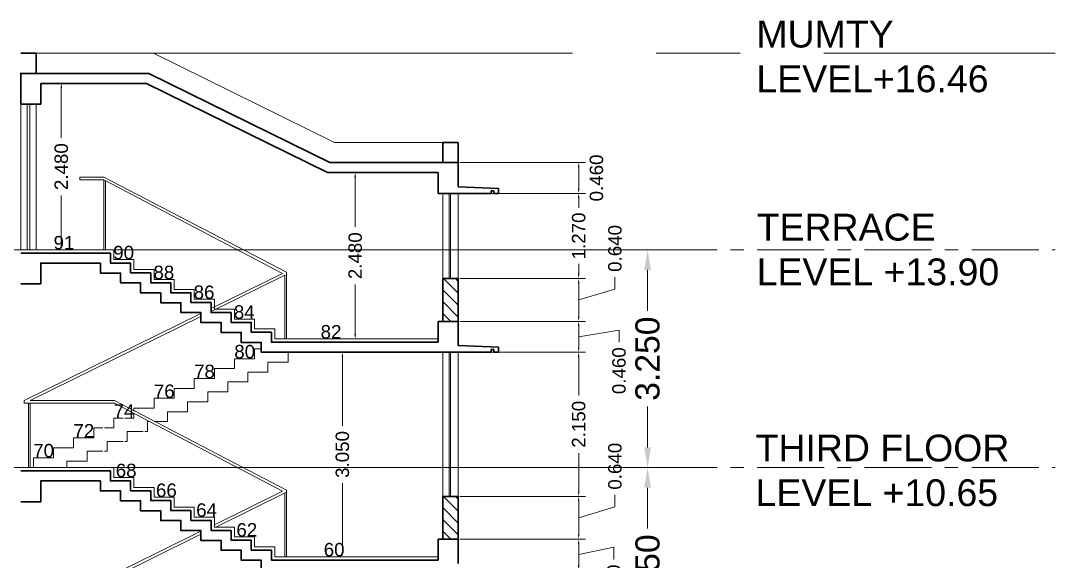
# Model space of a CAD drawing. Header units: millimetres. Extents: x 1898 to 3725, y 783 to 1532.
# Drawn here: x 2541.72 to 2557.16, y 928.5 to 936.56 of the extents above; entities that cross this region are included whole.
import ezdxf

# ---------------------------------------------------------------- set-up
doc = ezdxf.new("R2010")
doc.units = ezdxf.units.MM
doc.linetypes.add('CENTER', pattern=[2, 1.25, -0.25, 0.25, -0.25])
doc.layers.get('Defpoints').update_dxf_attribs({"lineweight": 15})
for name, color, linetype, lineweight in [('DIM', 6, 'Continuous', 18), ('Door', 54, 'Continuous', 18), ('ELEV.1', 7, 'Continuous', 20), ('flooring', 1, 'Continuous', 18), ('GRID', 134, 'CENTER', 18), ('Hatch', 43, 'Continuous', 13), ('Railing', 23, 'Continuous', 13), ('rcc', 5, 'Continuous', 30), ('STAIRS', 10, 'Continuous', 18), ('TEXT', 7, 'Continuous', 15), ('Wall', 7, 'Continuous', 30), ('Window', 150, 'Continuous', 15), ('Window-Wall', 7, 'Continuous', 18)]:
    doc.layers.add(name, color=color, linetype=linetype, lineweight=lineweight)
doc.styles.add('DIM', font='arial.ttf', dxfattribs={"height": 0.5})
doc.styles.get("Standard").update_dxf_attribs({"font": 'arial.ttf', "height": 0.2})
doc.styles.add('Tabrej', font='arial.ttf')
doc.dimstyles.new('DIMEN', dxfattribs={"dimtxt": 0.3, "dimasz": 0.25, "dimexe": 0.18, "dimexo": 0.0625, "dimgap": 0.09, "dimtad": 0, "dimdec": 3, "dimzin": 0, "dimdsep": 46, "dimtxsty": 'Tabrej', "dimcen": 0, "dimclrd": 256, "dimclre": 256, "dimclrt": 7, "dimadec": 0, "dimazin": 0, "dimtfac": 1, "dimtdec": 3, "dimtofl": 0, "dimtmove": 0, "dimatfit": 1, "dimfxl": 0, "dimtolj": 1, "dimtzin": 0, "dimlwd": -1, "dimlwe": -1, "dimarcsym": 0})
doc.dimstyles.get("Standard").update_dxf_attribs({"dimtxt": 0.2, "dimasz": 0.07, "dimexe": 0.1, "dimexo": 0.02, "dimgap": 0.09, "dimtad": 0, "dimdec": 3, "dimzin": 0, "dimdsep": 46, "dimtxsty": 'Standard', "dimcen": 0.09, "dimclrd": 3, "dimclre": 3, "dimclrt": 7, "dimadec": 0, "dimazin": 0, "dimtfac": 1, "dimtdec": 3, "dimtofl": 0, "dimtmove": 0, "dimatfit": 3, "dimfxl": 0, "dimtolj": 1, "dimtzin": 0, "dimlwd": -1, "dimlwe": -1, "dimarcsym": 0})

# ---------------------------------------------------------------- blocks, each defined once
blk = doc.blocks.new('*D224')
at = {"layer": 'Defpoints', "color": 0, "lineweight": 15, "transparency": 16777216}
for p in [(2548.248, 928.828), (2550.044, 928.828), (2548.248, 928.368)]:
    blk.add_point(p, dxfattribs=at)
at = {"layer": 'DIM', "color": 3, "transparency": 16777216}
for p, q in [((2548.268, 928.828), (2550.144, 928.828)), ((2550.044, 928.438), (2550.044, 928.758)), ((2550.044, 928.598), (2550.566, 928.708)), ((2550.566, 928.708), (2550.566, 928.528)), ((2548.268, 928.368), (2550.144, 928.368))]:
    blk.add_line(p, q, dxfattribs=at)
at = {"layer": 'DIM', "color": 3, "lineweight": 15, "transparency": 16777216}
for points in [[(2550.032, 928.758), (2550.055, 928.758), (2550.044, 928.828)], [(2550.032, 928.438), (2550.055, 928.438), (2550.044, 928.368)]]:
    blk.add_solid(points, dxfattribs=at)
at = {"layer": 'DIM', "color": 7, "transparency": 16777216, "insert": (2550.566, 928.101), "char_height": 0.2, "attachment_point": 5, "rotation": 90}
blk.add_mtext('\\A1;0.460', dxfattribs=at)
blk = doc.blocks.new('*D225')
at = {"layer": 'Defpoints', "color": 0, "lineweight": 15, "transparency": 16777216}
for p in [(2548.248, 929.468), (2550.044, 929.468), (2548.248, 928.828)]:
    blk.add_point(p, dxfattribs=at)
at = {"layer": 'DIM', "color": 3, "transparency": 16777216}
for p, q in [((2548.268, 929.468), (2550.144, 929.468)), ((2550.044, 928.898), (2550.044, 929.398)), ((2550.585, 929.31), (2550.585, 929.49)), ((2550.044, 929.148), (2550.585, 929.31)), ((2548.268, 928.828), (2550.144, 928.828))]:
    blk.add_line(p, q, dxfattribs=at)
at = {"layer": 'DIM', "color": 3, "lineweight": 15, "transparency": 16777216}
for points in [[(2550.032, 929.398), (2550.055, 929.398), (2550.044, 929.468)], [(2550.032, 928.898), (2550.055, 928.898), (2550.044, 928.828)]]:
    blk.add_solid(points, dxfattribs=at)
at = {"layer": 'DIM', "color": 7, "transparency": 16777216, "insert": (2550.585, 929.917), "char_height": 0.2, "attachment_point": 5, "rotation": 90}
blk.add_mtext('\\A1;0.640', dxfattribs=at)
blk = doc.blocks.new('*D226')
at = {"layer": 'Defpoints', "color": 0, "lineweight": 15, "transparency": 16777216}
for p in [(2548.248, 931.618), (2550.044, 931.618), (2548.248, 929.468)]:
    blk.add_point(p, dxfattribs=at)
at = {"layer": 'DIM', "color": 3, "transparency": 16777216}
for p, q in [((2548.268, 931.618), (2550.144, 931.618)), ((2550.044, 931.548), (2550.044, 930.971)), ((2550.044, 929.538), (2550.044, 930.114)), ((2548.268, 929.468), (2550.144, 929.468))]:
    blk.add_line(p, q, dxfattribs=at)
at = {"layer": 'DIM', "color": 3, "lineweight": 15, "transparency": 16777216}
for points in [[(2550.032, 931.548), (2550.055, 931.548), (2550.044, 931.618)], [(2550.032, 929.538), (2550.055, 929.538), (2550.044, 929.468)]]:
    blk.add_solid(points, dxfattribs=at)
at = {"layer": 'DIM', "color": 7, "transparency": 16777216, "insert": (2550.044, 930.543), "char_height": 0.2, "attachment_point": 5, "rotation": 90}
blk.add_mtext('\\A1;2.150', dxfattribs=at)
blk = doc.blocks.new('*D227')
at = {"layer": 'Defpoints', "color": 0, "lineweight": 15, "transparency": 16777216}
for p in [(2548.248, 932.078), (2550.044, 932.078), (2548.248, 931.618)]:
    blk.add_point(p, dxfattribs=at)
at = {"layer": 'DIM', "color": 3, "transparency": 16777216}
for p, q in [((2548.268, 932.078), (2550.144, 932.078)), ((2550.044, 931.688), (2550.044, 932.008)), ((2550.044, 931.848), (2550.646, 931.949)), ((2550.646, 931.949), (2550.646, 931.769)), ((2548.268, 931.618), (2550.144, 931.618))]:
    blk.add_line(p, q, dxfattribs=at)
at = {"layer": 'DIM', "color": 3, "lineweight": 15, "transparency": 16777216}
for points in [[(2550.032, 932.008), (2550.055, 932.008), (2550.044, 932.078)], [(2550.032, 931.688), (2550.055, 931.688), (2550.044, 931.618)]]:
    blk.add_solid(points, dxfattribs=at)
at = {"layer": 'DIM', "color": 7, "transparency": 16777216, "insert": (2550.646, 931.342), "char_height": 0.2, "attachment_point": 5, "rotation": 90}
blk.add_mtext('\\A1;0.460', dxfattribs=at)
blk = doc.blocks.new('*D228')
at = {"layer": 'Defpoints', "color": 0, "lineweight": 15, "transparency": 16777216}
for p in [(2548.248, 932.718), (2550.044, 932.718), (2548.248, 932.078)]:
    blk.add_point(p, dxfattribs=at)
at = {"layer": 'DIM', "color": 3, "transparency": 16777216}
for p, q in [((2548.268, 932.718), (2550.144, 932.718)), ((2550.044, 932.148), (2550.044, 932.648)), ((2550.585, 932.56), (2550.585, 932.74)), ((2550.044, 932.398), (2550.585, 932.56)), ((2548.268, 932.078), (2550.144, 932.078))]:
    blk.add_line(p, q, dxfattribs=at)
at = {"layer": 'DIM', "color": 3, "lineweight": 15, "transparency": 16777216}
for points in [[(2550.032, 932.648), (2550.055, 932.648), (2550.044, 932.718)], [(2550.032, 932.148), (2550.055, 932.148), (2550.044, 932.078)]]:
    blk.add_solid(points, dxfattribs=at)
at = {"layer": 'DIM', "color": 7, "transparency": 16777216, "insert": (2550.585, 933.167), "char_height": 0.2, "attachment_point": 5, "rotation": 90}
blk.add_mtext('\\A1;0.640', dxfattribs=at)
blk = doc.blocks.new('*D229')
at = {"layer": 'Defpoints', "color": 0, "lineweight": 15, "transparency": 16777216}
for p in [(2548.243, 933.988), (2550.044, 933.988), (2548.248, 932.718)]:
    blk.add_point(p, dxfattribs=at)
at = {"layer": 'DIM', "color": 3, "transparency": 16777216}
for p, q in [((2548.263, 933.988), (2550.144, 933.988)), ((2550.044, 933.918), (2550.044, 933.77)), ((2550.044, 932.788), (2550.044, 932.935)), ((2548.268, 932.718), (2550.144, 932.718))]:
    blk.add_line(p, q, dxfattribs=at)
at = {"layer": 'DIM', "color": 3, "lineweight": 15, "transparency": 16777216}
for points in [[(2550.032, 933.918), (2550.055, 933.918), (2550.044, 933.988)], [(2550.032, 932.788), (2550.055, 932.788), (2550.044, 932.718)]]:
    blk.add_solid(points, dxfattribs=at)
at = {"layer": 'DIM', "color": 7, "transparency": 16777216, "insert": (2550.044, 933.353), "char_height": 0.2, "attachment_point": 5, "rotation": 90}
blk.add_mtext('\\A1;1.270', dxfattribs=at)
blk = doc.blocks.new('*D230')
at = {"layer": 'Defpoints', "color": 0, "lineweight": 15, "transparency": 16777216}
for p in [(2548.248, 934.448), (2550.044, 934.448), (2548.243, 933.988)]:
    blk.add_point(p, dxfattribs=at)
at = {"layer": 'DIM', "color": 3, "transparency": 16777216}
for p, q in [((2548.268, 934.448), (2550.144, 934.448)), ((2550.044, 934.058), (2550.044, 934.378)), ((2548.263, 933.988), (2550.144, 933.988))]:
    blk.add_line(p, q, dxfattribs=at)
at = {"layer": 'DIM', "color": 3, "lineweight": 15, "transparency": 16777216}
for points in [[(2550.032, 934.378), (2550.055, 934.378), (2550.044, 934.448)], [(2550.032, 934.058), (2550.055, 934.058), (2550.044, 933.988)]]:
    blk.add_solid(points, dxfattribs=at)
at = {"layer": 'DIM', "color": 7, "transparency": 16777216, "insert": (2550.309, 934.218), "char_height": 0.2, "attachment_point": 5, "rotation": 90}
blk.add_mtext('\\A1;0.460', dxfattribs=at)
blk = doc.blocks.new('*D235')
at = {"layer": 'Defpoints', "color": 0, "lineweight": 15, "transparency": 16777216}
for p in [(2546.943, 934.298), (2546.709, 931.818), (2546.943, 931.818)]:
    blk.add_point(p, dxfattribs=at)
at = {"layer": 'DIM', "color": 3, "transparency": 16777216}
for p, q in [((2546.923, 934.298), (2546.609, 934.298)), ((2546.709, 934.228), (2546.709, 933.487)), ((2546.709, 931.888), (2546.709, 932.629)), ((2546.923, 931.818), (2546.609, 931.818))]:
    blk.add_line(p, q, dxfattribs=at)
at = {"layer": 'DIM', "color": 3, "lineweight": 15, "transparency": 16777216}
for points in [[(2546.697, 934.228), (2546.721, 934.228), (2546.709, 934.298)], [(2546.697, 931.888), (2546.721, 931.888), (2546.709, 931.818)]]:
    blk.add_solid(points, dxfattribs=at)
at = {"layer": 'DIM', "color": 7, "transparency": 16777216, "insert": (2546.709, 933.058), "char_height": 0.2, "attachment_point": 5, "rotation": 90}
blk.add_mtext('\\A1;2.480', dxfattribs=at)
blk = doc.blocks.new('*D236')
at = {"layer": 'Defpoints', "color": 0, "lineweight": 15, "transparency": 16777216}
for p in [(2542.324, 935.628), (2542.446, 935.628), (2542.446, 933.147)]:
    blk.add_point(p, dxfattribs=at)
at = {"layer": 'DIM', "color": 3, "transparency": 16777216}
for p, q in [((2542.426, 935.628), (2542.224, 935.628)), ((2542.324, 935.558), (2542.324, 934.816)), ((2542.324, 933.217), (2542.324, 933.958)), ((2542.426, 933.147), (2542.224, 933.147))]:
    blk.add_line(p, q, dxfattribs=at)
at = {"layer": 'DIM', "color": 3, "lineweight": 15, "transparency": 16777216}
for points in [[(2542.312, 935.558), (2542.336, 935.558), (2542.324, 935.628)], [(2542.312, 933.217), (2542.336, 933.217), (2542.324, 933.147)]]:
    blk.add_solid(points, dxfattribs=at)
at = {"layer": 'DIM', "color": 7, "transparency": 16777216, "insert": (2542.324, 934.387), "char_height": 0.2, "attachment_point": 5, "rotation": 90}
blk.add_mtext('\\A1;2.480', dxfattribs=at)
blk = doc.blocks.new('*D237')
at = {"layer": 'Defpoints', "color": 0, "lineweight": 15, "transparency": 16777216}
for p in [(2546.761, 931.618), (2546.518, 928.568), (2546.761, 928.568)]:
    blk.add_point(p, dxfattribs=at)
at = {"layer": 'DIM', "color": 3, "transparency": 16777216}
for p, q in [((2546.741, 931.618), (2546.418, 931.618)), ((2546.518, 931.548), (2546.518, 930.52)), ((2546.518, 928.638), (2546.518, 929.665)), ((2546.741, 928.568), (2546.418, 928.568))]:
    blk.add_line(p, q, dxfattribs=at)
at = {"layer": 'DIM', "color": 3, "lineweight": 15, "transparency": 16777216}
for points in [[(2546.507, 931.548), (2546.53, 931.548), (2546.518, 931.618)], [(2546.507, 928.638), (2546.53, 928.638), (2546.518, 928.568)]]:
    blk.add_solid(points, dxfattribs=at)
at = {"layer": 'DIM', "color": 7, "transparency": 16777216, "insert": (2546.518, 930.093), "char_height": 0.2, "attachment_point": 5, "rotation": 90}
blk.add_mtext('\\A1;3.050', dxfattribs=at)
blk = doc.blocks.new('*D300')
at = {"layer": 'Defpoints', "color": 0, "lineweight": 15, "transparency": 16777216}
for p in [(2543.108, 929.897), (2551.072, 929.897), (2543.108, 926.647)]:
    blk.add_point(p, dxfattribs=at)
at = {"layer": 'DIM', "transparency": 16777216}
for p, q in [((2543.183, 929.897), (2551.288, 929.897)), ((2551.072, 929.597), (2551.072, 928.987)), ((2551.072, 926.947), (2551.072, 927.557)), ((2543.183, 926.647), (2551.288, 926.647))]:
    blk.add_line(p, q, dxfattribs=at)
at = {"layer": 'DIM', "lineweight": 15, "transparency": 16777216}
for points in [[(2551.022, 929.597), (2551.122, 929.597), (2551.072, 929.897)], [(2551.022, 926.947), (2551.122, 926.947), (2551.072, 926.647)]]:
    blk.add_solid(points, dxfattribs=at)
at = {"layer": 'DIM', "color": 7, "transparency": 16777216, "insert": (2551.072, 928.272), "char_height": 0.36, "attachment_point": 5, "rotation": 90, "style": 'Tabrej'}
blk.add_mtext('\\A1;3.250', dxfattribs=at)
blk = doc.blocks.new('*D301')
at = {"layer": 'Defpoints', "color": 0, "lineweight": 15, "transparency": 16777216}
for p in [(2543.108, 933.147), (2551.072, 933.147), (2543.108, 929.897)]:
    blk.add_point(p, dxfattribs=at)
at = {"layer": 'DIM', "transparency": 16777216}
for p, q in [((2543.183, 933.147), (2551.288, 933.147)), ((2551.072, 932.847), (2551.072, 932.237)), ((2551.072, 930.197), (2551.072, 930.807)), ((2543.183, 929.897), (2551.288, 929.897))]:
    blk.add_line(p, q, dxfattribs=at)
at = {"layer": 'DIM', "lineweight": 15, "transparency": 16777216}
for points in [[(2551.022, 932.847), (2551.122, 932.847), (2551.072, 933.147)], [(2551.022, 930.197), (2551.122, 930.197), (2551.072, 929.897)]]:
    blk.add_solid(points, dxfattribs=at)
at = {"layer": 'DIM', "color": 7, "transparency": 16777216, "insert": (2551.072, 931.522), "char_height": 0.36, "attachment_point": 5, "rotation": 90, "style": 'Tabrej'}
blk.add_mtext('\\A1;3.250', dxfattribs=at)

msp = doc.modelspace()

# ---------------------------------------------------------------- hatches: boundary and pattern name
at = {"layer": 'Hatch', "ltscale": 0.05}
h = msp.add_hatch(dxfattribs=at)
h.set_pattern_fill('ANSI31', color=256)
h.set_pattern_definition([(135, (8349.57884, 1393.30318), (0.0883883476, 0.0883883476), [])])
h.paths.add_polyline_path([(2548.0176, 932.0775), (2548.2476, 932.0775), (2548.2476, 932.7175), (2548.0176, 932.7175)])
h = msp.add_hatch(dxfattribs=at)
h.set_pattern_fill('ANSI31', color=256)
h.set_pattern_definition([(135, (8349.57884, 1390.05318), (0.0883883476, 0.0883883476), [])])
h.paths.add_polyline_path([(2548.0176, 928.8275), (2548.2476, 928.8275), (2548.2476, 929.4675), (2548.0176, 929.4675)])

# ---------------------------------------------------------------- linework, layer by layer
at = {"layer": 'Door', "linetype": 'Continuous', "ltscale": 0.05}
for p, q in [((2541.8127, 935.3175), (2541.8127, 933.1471)), ((2541.8527, 935.3175), (2541.8527, 933.1471))]:
    msp.add_line(p, q, dxfattribs=at)
at = {"layer": 'ELEV.1'}
msp.add_lwpolyline([(2541.9477, 936.0775), (2543.7014, 936.0775), (2546.4014, 934.748), (2548.0176, 934.748)], dxfattribs=at)
at = {"layer": 'flooring'}
for points in [[(2538.0677, 932.9471), (2538.0677, 933.1471), (2543.1076, 933.1471), (2543.1076, 932.9993), (2543.4076, 932.9993), (2543.4076, 932.8516), (2543.7076, 932.8516), (2543.7076, 932.7039), (2544.0076, 932.7039), (2544.0076, 932.5562), (2544.3076, 932.5562), (2544.3076, 932.4084), (2544.6076, 932.4084), (2544.6076, 932.2607), (2544.9076, 932.2607), (2544.9076, 932.113), (2545.2076, 932.113), (2545.2076, 931.9652), (2545.5076, 931.9652), (2545.5076, 931.8175), (2545.8076, 931.8175), (2547.9476, 931.8175)], [(2541.0846, 929.8971), (2543.1076, 929.8971), (2543.1076, 929.7493), (2543.4076, 929.7493), (2543.4076, 929.6016), (2543.7076, 929.6016), (2543.7076, 929.4539), (2544.0076, 929.4539), (2544.0076, 929.3062), (2544.3076, 929.3062), (2544.3076, 929.1584), (2544.6076, 929.1584), (2544.6076, 929.0107), (2544.9076, 929.0107), (2544.9076, 928.863), (2545.2076, 928.863), (2545.2076, 928.7152), (2545.5076, 928.7152), (2545.5076, 928.5675), (2545.8076, 928.5675), (2547.9476, 928.5675)]]:
    msp.add_lwpolyline(points, dxfattribs=at)
at = {"layer": 'GRID', "ltscale": 5}
msp.add_line((2543.7014, 936.0775), (2557.1553, 936.0775), dxfattribs=at)
at = {"layer": 'GRID', "ltscale": 0.8}
for p, q in [((2543.1076, 933.1471), (2557.1553, 933.1471)), ((2543.1076, 929.8971), (2557.1553, 929.8971))]:
    msp.add_line(p, q, dxfattribs=at)
at = {"layer": 'Railing'}
for p, q in [((2542.9566, 934.2318), (2542.5991, 934.2318)), ((2542.5991, 934.1918), (2542.5991, 934.2318)), ((2542.9566, 934.1918), (2542.5991, 934.1918)), ((2542.9566, 934.2318), (2545.6816, 932.8114)), ((2542.9566, 934.1922), (2545.6238, 932.7952)), ((2542.9566, 933.1471), (2542.9566, 934.1922)), ((2542.9816, 933.1471), (2542.9816, 934.1791)), ((2544.5576, 932.2702), (2545.6238, 932.7952)), ((2544.5576, 932.2256), (2545.6566, 932.7668)), ((2545.6566, 931.8175), (2545.6566, 932.7668)), ((2545.6816, 931.8175), (2545.6816, 932.8114)), ((2541.7691, 930.8971), (2544.4076, 932.1963)), ((2541.8596, 930.8971), (2544.4076, 932.1517)), ((2545.3566, 931.7485), (2545.3566, 931.7507)), ((2541.7691, 930.8571), (2541.7691, 930.8971)), ((2543.1191, 930.8971), (2541.8596, 930.8971)), ((2543.1191, 930.8971), (2543.4191, 930.7407)), ((2543.1191, 930.8571), (2541.7691, 930.8571)), ((2541.8357, 929.8971), (2541.8357, 930.8571)), ((2541.8607, 929.8971), (2541.8607, 930.8571)), ((2543.1191, 930.8571), (2545.6238, 929.5452)), ((2543.1191, 930.8571), (2543.4191, 930.6999)), ((2543.4076, 930.7467), (2545.6816, 929.5614)), ((2544.6076, 929.0448), (2545.6238, 929.5452)), ((2544.6289, 929.0107), (2545.6816, 929.5291)), ((2545.6566, 928.5675), (2545.6566, 929.5168)), ((2545.6816, 928.5675), (2545.6816, 929.5614)), ((2541.7691, 927.6471), (2544.4076, 928.9463)), ((2541.8596, 927.6471), (2544.4076, 928.9017))]:
    msp.add_line(p, q, dxfattribs=at)
at = {"layer": 'rcc'}
for p, q in [((2542.0177, 935.3175), (2542.0177, 935.6275)), ((2541.7177, 935.3175), (2542.0177, 935.3175)), ((2548.2476, 934.448), (2548.2476, 934.088)), ((2547.9476, 933.988), (2547.9476, 934.298)), ((2548.7376, 933.988), (2547.9476, 933.988)), ((2548.8476, 934.063), (2548.2476, 934.088)), ((2548.7776, 934.028), (2548.7376, 934.028)), ((2548.7376, 934.028), (2548.7376, 933.988)), ((2548.7776, 933.988), (2548.7776, 934.028)), ((2548.7776, 933.988), (2548.8476, 933.988)), ((2548.8476, 933.988), (2548.8476, 934.063)), ((2541.7177, 932.6371), (2542.0177, 932.6371)), ((2547.9476, 931.7675), (2547.9476, 932.0775)), ((2547.9476, 932.0775), (2548.2476, 932.0775)), ((2548.2476, 932.0775), (2548.2476, 931.7175)), ((2548.8476, 931.6925), (2548.2476, 931.7175)), ((2548.8476, 931.6175), (2548.8476, 931.6925)), ((2548.7776, 931.6575), (2548.7376, 931.6575)), ((2548.7776, 931.6175), (2548.7776, 931.6575)), ((2548.7776, 931.6175), (2548.8476, 931.6175)), ((2541.7177, 929.3871), (2542.0177, 929.3871)), ((2547.9476, 928.5175), (2547.9476, 928.8275)), ((2547.9476, 928.8275), (2548.2476, 928.8275)), ((2548.2476, 928.8275), (2548.2476, 928.4675))]:
    msp.add_line(p, q, dxfattribs=at)
for points in [[(2541.7177, 935.3175), (2541.7177, 935.7775), (2543.6315, 935.7775), (2546.3315, 934.448), (2548.2476, 934.448)], [(2542.0177, 935.6275), (2543.5966, 935.6275), (2546.2966, 934.298), (2547.9476, 934.298)], [(2541.7177, 933.0971), (2543.0576, 933.0971), (2543.0576, 932.9493), (2543.3576, 932.9493), (2543.3576, 932.8016), (2543.6576, 932.8016), (2543.6576, 932.6539), (2543.9576, 932.6539), (2543.9576, 932.5062), (2544.2576, 932.5062), (2544.2576, 932.3584), (2544.5576, 932.3584), (2544.5576, 932.2107), (2544.8576, 932.2107), (2544.8576, 932.063), (2545.1576, 932.063), (2545.1576, 931.9152), (2545.4576, 931.9152), (2545.4576, 931.7675), (2545.8076, 931.7675), (2547.9476, 931.7675)], [(2542.0177, 932.6371), (2542.0177, 932.9471), (2542.9076, 932.9471), (2542.9076, 932.7993), (2543.2076, 932.7993), (2543.2076, 932.6516), (2543.5076, 932.6516), (2543.5076, 932.5039), (2543.8076, 932.5039), (2543.8076, 932.3562), (2544.1076, 932.3562), (2544.1076, 932.2084), (2544.4076, 932.2084), (2544.4076, 932.0607), (2544.7076, 932.0607), (2544.7076, 931.913), (2545.0076, 931.913), (2545.0076, 931.7652), (2545.3076, 931.7652), (2545.3076, 931.6175), (2545.8076, 931.6175), (2548.7376, 931.6175), (2548.7376, 931.6575)], [(2541.7177, 929.8471), (2543.0576, 929.8471), (2543.0576, 929.6993), (2543.3576, 929.6993), (2543.3576, 929.5516), (2543.6576, 929.5516), (2543.6576, 929.4039), (2543.9576, 929.4039), (2543.9576, 929.2562), (2544.2576, 929.2562), (2544.2576, 929.1084), (2544.5576, 929.1084), (2544.5576, 928.9607), (2544.8576, 928.9607), (2544.8576, 928.813), (2545.1576, 928.813), (2545.1576, 928.6652), (2545.4576, 928.6652), (2545.4576, 928.5175), (2545.8076, 928.5175), (2547.9476, 928.5175)], [(2542.0177, 929.3871), (2542.0177, 929.6971), (2542.9076, 929.6971), (2542.9076, 929.5493), (2543.2076, 929.5493), (2543.2076, 929.4016), (2543.5076, 929.4016), (2543.5076, 929.2539), (2543.8076, 929.2539), (2543.8076, 929.1062), (2544.1076, 929.1062), (2544.1076, 928.9584), (2544.4076, 928.9584), (2544.4076, 928.8107), (2544.7076, 928.8107), (2544.7076, 928.663), (2545.0076, 928.663), (2545.0076, 928.5152), (2545.3076, 928.5152), (2545.3076, 928.3675), (2545.8076, 928.3675), (2547.9605, 928.3675)]]:
    msp.add_lwpolyline(points, dxfattribs=at)
at = {"layer": 'STAIRS'}
for points in [[(2545.3076, 931.6698), (2545.2076, 931.6698), (2545.2076, 931.5221), (2544.9076, 931.5221), (2544.9076, 931.3743), (2544.6076, 931.3743), (2544.6076, 931.2266), (2544.3076, 931.2266), (2544.3076, 931.0789), (2544.0076, 931.0789), (2544.0076, 930.9312), (2543.7076, 930.9312), (2543.7076, 930.7834), (2543.4076, 930.7834), (2543.4076, 930.7407)], [(2545.7076, 931.6175), (2545.7076, 931.4698), (2545.4076, 931.4698), (2545.4076, 931.3221), (2545.1076, 931.3221), (2545.1076, 931.1743), (2544.8076, 931.1743), (2544.8076, 931.0266), (2544.5076, 931.0266), (2544.5076, 930.8789), (2544.2076, 930.8789), (2544.2076, 930.7312), (2543.9076, 930.7312), (2543.9076, 930.5834), (2543.7093, 930.5834)], [(2543.2451, 930.6357), (2543.1076, 930.6357), (2543.1076, 930.488), (2542.9701, 930.488)], [(2543.4076, 930.6999), (2543.4076, 930.6357), (2543.2701, 930.6357)], [(2542.9451, 930.488), (2542.8076, 930.488), (2542.8076, 930.488), (2542.8076, 930.3402), (2542.5076, 930.3402), (2542.5076, 930.1925), (2542.2076, 930.1925), (2542.2076, 930.0448), (2541.9076, 930.0448), (2541.9076, 929.8971), (2538.0677, 929.8971)], [(2543.5451, 930.4357), (2543.3076, 930.4357), (2543.3076, 930.288), (2543.2701, 930.288)], [(2543.6301, 930.5834), (2543.6076, 930.5834), (2543.6076, 930.4357), (2543.5701, 930.4357)], [(2543.2451, 930.288), (2543.0076, 930.288), (2543.0076, 930.1402), (2542.9701, 930.1402)], [(2542.9451, 930.1402), (2542.7076, 930.1402), (2542.7076, 929.9925), (2542.4076, 929.9925), (2542.4076, 929.8971)]]:
    msp.add_lwpolyline(points, dxfattribs=at)
at = {"layer": 'Wall'}
for p, q in [((2541.9477, 935.7775), (2541.9477, 936.0775)), ((2548.0176, 934.448), (2548.0176, 934.748)), ((2548.2476, 934.448), (2548.2476, 934.748))]:
    msp.add_line(p, q, dxfattribs=at)
for points in [[(2541.7177, 936.0775), (2541.9477, 936.0775)], [(2548.0176, 934.748), (2548.2476, 934.748)]]:
    msp.add_lwpolyline(points, dxfattribs=at)
at = {"layer": 'Wall', "linetype": 'Continuous', "ltscale": 0.05}
for points in [[(2548.2476, 932.7175), (2548.0176, 932.7175), (2548.0176, 932.0775), (2548.2476, 932.0775)], [(2548.2476, 929.4675), (2548.0176, 929.4675), (2548.0176, 928.8275), (2548.2476, 928.8275)]]:
    msp.add_lwpolyline(points, close=True, dxfattribs=at)
at = {"layer": 'Window', "linetype": 'Continuous', "ltscale": 0.05}
for p, q in [((2548.1126, 932.7175), (2548.1126, 933.988)), ((2548.1326, 932.7175), (2548.1326, 933.988)), ((2548.1126, 929.4675), (2548.1126, 931.6175)), ((2548.1326, 929.4675), (2548.1326, 931.6175))]:
    msp.add_line(p, q, dxfattribs=at)
at = {"layer": 'Window-Wall', "linetype": 'Continuous', "ltscale": 0.05}
for points in [[(2541.7177, 933.1471), (2541.9477, 933.1471), (2541.9477, 935.3175), (2541.7177, 935.3175)], [(2548.0176, 929.4675), (2548.2476, 929.4675), (2548.2476, 931.6175), (2548.0176, 931.6175)]]:
    msp.add_lwpolyline(points, close=True, dxfattribs=at)
msp.add_lwpolyline([(2548.0176, 933.988), (2548.0176, 932.7175), (2548.2476, 932.7175), (2548.2476, 933.988)], dxfattribs=at)

# ---------------------------------------------------------------- texts
at = {"layer": 'TEXT', "linetype": 'Continuous', "ltscale": 0.9}
for s, width, gutter_width, insert, char_height, attachment_point, style in [('MUMTY \\PLEVEL+16.46', 7.872179, 24, (2552.6952, 936.5643), 0.4, 1, 'Tabrej'), ('TERRACE \\PLEVEL +13.90', 4.723925, 24, (2552.6993, 933.6839), 0.4, 1, 'Tabrej'), ('91', 10.430066, 5, (2542.5189, 933.3524), 0.2, 3, 'DIM'), ('90', 10.430066, 5, (2543.4089, 933.2047), 0.2, 3, 'DIM'), ('88', 10.430066, 5, (2544.0089, 932.9092), 0.2, 3, 'DIM'), ('86', 10.430066, 5, (2544.6089, 932.6138), 0.2, 3, 'DIM'), ('84', 10.430066, 5, (2545.2089, 932.3183), 0.2, 3, 'DIM'), ('82', 10.430066, 5, (2546.5034, 932.0229), 0.2, 3, 'DIM'), ('80', 10.430066, 5, (2545.2153, 931.7274), 0.2, 3, 'DIM'), ('78', 10.430066, 5, (2544.6153, 931.432), 0.2, 3, 'DIM'), ('76', 10.430066, 5, (2544.0153, 931.1365), 0.2, 3, 'DIM'), ('74', 10.430066, 5, (2543.4153, 930.8411), 0.2, 3, 'DIM'), ('72', 10.430066, 5, (2542.8153, 930.5456), 0.2, 3, 'DIM'), ('THIRD FLOOR \\PLEVEL +10.65', 6.854464, 24, (2552.6831, 930.3891), 0.4, 1, 'Tabrej'), ('70', 10.430066, 5, (2542.2153, 930.2502), 0.2, 3, 'DIM'), ('68', 10.430066, 5, (2543.4467, 929.9547), 0.2, 3, 'DIM'), ('66', 10.430066, 5, (2544.0467, 929.6592), 0.2, 3, 'DIM'), ('64', 10.430066, 5, (2544.6467, 929.3638), 0.2, 3, 'DIM'), ('62', 10.430066, 5, (2545.2467, 929.0683), 0.2, 3, 'DIM'), ('60', 10.430066, 5, (2546.5501, 928.7729), 0.2, 3, 'DIM')]:
    msp.add_mtext_dynamic_manual_height_columns(s, width=width, gutter_width=gutter_width, heights=[0], dxfattribs=dict(at, insert=insert, char_height=char_height, attachment_point=attachment_point, style=style))

# ---------------------------------------------------------------- dimensions: what is measured, and where the dimension line sits
at = {"layer": 'DIM'}
for base, p1, p2, dimstyle, override, picture, middle in [((2542.324, 935.6275), (2542.446, 933.1471), (2542.446, 935.6275), 'Standard', {"dimtmove": 1}, '*D236', (2542.324, 934.3873)), ((2550.04364, 933.98797), (2548.2476, 932.71752), (2548.24344, 933.98797), 'Standard', {"dimtmove": 1}, '*D229', (2550.04364, 933.35274)), ((2550.0436, 932.7175), (2548.2476, 932.0775), (2548.2476, 932.7175), 'Standard', {"dimtmove": 1}, '*D228', (2550.585, 932.8299)), ((2551.072, 933.1471), (2543.1076, 929.8971), (2543.1076, 933.1471), 'DIMEN', {"dimscale": 1.2}, '*D301', (2551.072, 931.5221)), ((2550.0436, 931.6175), (2548.2476, 929.4675), (2548.2476, 931.6175), 'Standard', {"dimtmove": 1}, '*D226', (2550.0436, 930.5425)), ((2550.0436, 929.4675), (2548.2476, 928.8275), (2548.2476, 929.4675), 'Standard', {"dimtmove": 1}, '*D225', (2550.585, 929.5799)), ((2551.072, 929.8971), (2543.1076, 926.6471), (2543.1076, 929.8971), 'DIMEN', {"dimscale": 1.2}, '*D300', (2551.072, 928.2721))]:
    dim = msp.add_linear_dim(base=base, p1=p1, p2=p2, angle=90, dimstyle=dimstyle, override=override, dxfattribs=at)
    dim.commit()
    dim.dimension.update_dxf_attribs({"geometry": picture, "text_midpoint": middle})
for base, p1, p2, picture, middle in [((2550.0436, 934.448), (2548.2434, 933.988), (2548.2476, 934.448), '*D230', (2550.3091, 934.218)), ((2550.0436, 932.0775), (2548.2476, 931.6175), (2548.2476, 932.0775), '*D227', (2550.6461, 931.679)), ((2550.0436, 928.8275), (2548.2476, 928.3675), (2548.2476, 928.8275), '*D224', (2550.5663, 928.4385))]:
    dim = msp.add_linear_dim(base=base, p1=p1, p2=p2, angle=90, dimstyle='Standard', override={"dimtmove": 1}, dxfattribs=at)
    dim.commit()
    dim.dimension.update_dxf_attribs({"geometry": picture, "text_midpoint": middle, "dimtype": 160})
for base, p1, p2, picture, middle in [((2546.70905, 931.81752), (2546.94345, 934.29797), (2546.94345, 931.81752), '*D235', (2546.70905, 933.05774)), ((2546.5182, 928.5675), (2546.7606, 931.6175), (2546.7606, 928.5675), '*D237', (2546.5182, 930.0925))]:
    dim = msp.add_linear_dim(base=base, p1=p1, p2=p2, angle=90, dimstyle='Standard', dxfattribs=at)
    dim.commit()
    dim.dimension.update_dxf_attribs({"geometry": picture, "text_midpoint": middle})

doc.saveas('drawing.dxf')
